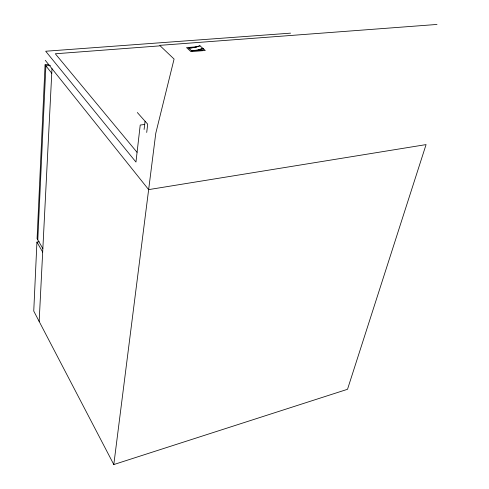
<?xml version="1.0" encoding="UTF-8"?>
<svg xmlns="http://www.w3.org/2000/svg" width="489" height="489" viewBox="0 0 489 489"><rect width="100%" height="100%" fill="white"/><g stroke="black" fill="none" stroke-linecap="round" stroke-linejoin="round"><path stroke-width="0.73" d="M39.175 241.707L36.926 242.116L33.753 311.077L113.803 464.55L347.514 389.293L426.078 144.597L148.644 189.616L45.275 60.3M48.863 64.481L45.067 64.792L37.085 238.638L42.855 248.577M37.794 239.867L45.893 65.832L50.453 65.459M39.157 321.438L51.987 68.698M144.096 129.463L145.068 121.235M146.712 132.458L147.702 124.2L137.317 112.513M113.803 464.55L155.777 133.289L174.084 59.047L159.671 45.361L437.013 24.45M197.409 50.385L202.978 48.454L203.106 49.927L191.676 50.844L188.711 48.16L194.39 47.341L199.964 45.801L205.282 50.483L190.985 51.638L186.541 47.604L197.018 46.785M194.426 47.714L199.964 45.801M202.978 48.454L197.379 50.012L191.676 50.844M144.768 124.475L140.221 125.031L135.96 162.055L45.691 51.235L290.564 33.148M188.711 48.16L192.281 47.879M159.469 45.893L55.318 53.778L137.024 152.275M45.067 64.792L51.755 73.234M36.926 242.116L42.677 252.073"/></g></svg>
